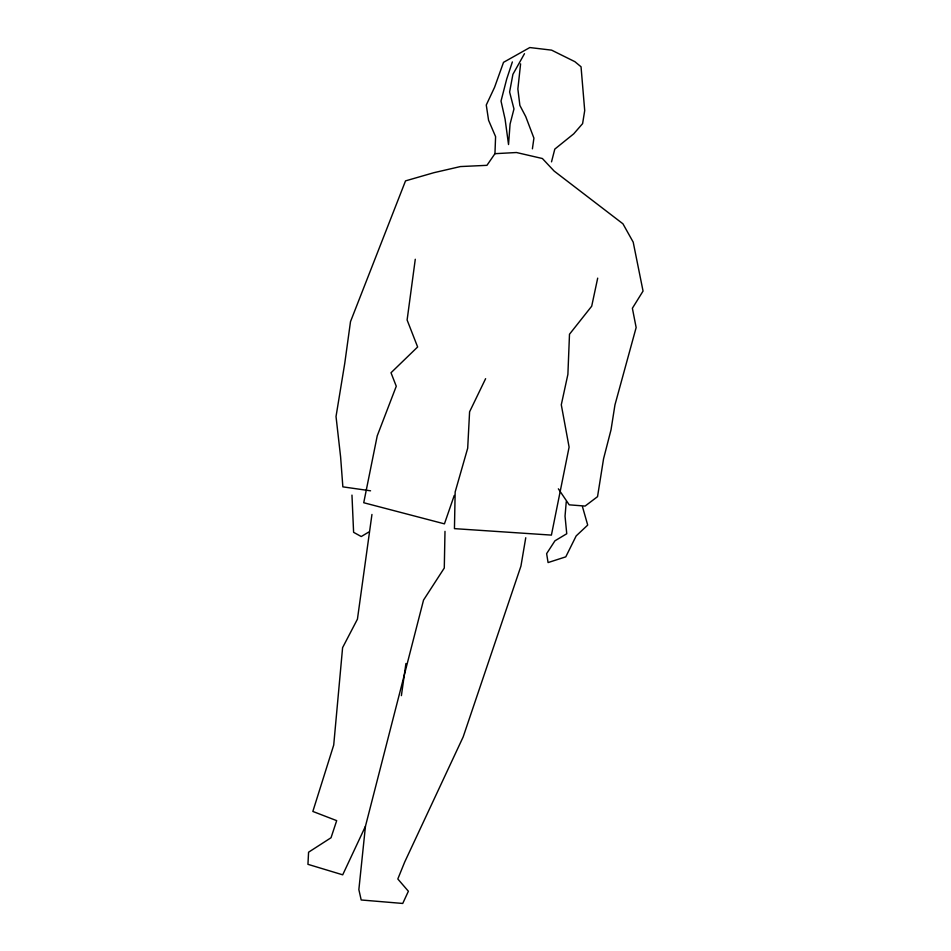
<?xml version="1.0" encoding="UTF-8"?>
<svg xmlns="http://www.w3.org/2000/svg" width="951" height="951" viewBox="0 0 951 951"><rect width="100%" height="100%" fill="white"/><g stroke="black" fill="none" stroke-linecap="round" stroke-linejoin="round"><path stroke-width="1.43" d="M444.997 531.359L444.283 568.032L423.54 600.069L365.446 826.3L358.86 889.613L361.19 899.979L402.737 903.45L408.383 891.253L397.815 878.986L404.65 862.141L463.161 736.93L520.934 566.118L525.748 537.755M370.557 490.811L342.859 486.853L340.601 456.872L336.024 416.514L344.761 363.282L350.503 321.64L405.53 180.88L433.858 172.702L460.403 166.568L486.948 165.331L494.948 153.682L495.59 136.635L488.576 120.278L486.27 105.014L494.579 87.29L503.519 62.338L529.802 47.55L551.604 50.141L574.856 61.66L581.037 66.772L584.71 110.589L582.606 123.618L573.726 133.841L554.802 149.105L551.521 161.848M566.261 501.7L565.037 516.155L566.748 533.737L554.932 540.822L546.635 553.637L548.073 562.564L565.786 556.846L576.175 535.912L587.706 525.083L582.464 506.681M520.601 63.836L517.867 88.99L519.876 105.418L525.737 116.593L533.915 138.133L532.405 148.832M415.278 259.266L407.111 320L417.632 346.984L391.004 372.756L396.27 386.249L377.226 435.867L363.734 502.734L444.438 523.858L454.257 495.435M371.948 514.455L357.433 619.16L342.598 647.643L333.718 745.049L312.843 811.441L336.69 820.642L331.031 837.748L308.576 852.203L307.946 864.328L342.705 874.825L365.446 826.3M401.393 695.633L405.922 663.525M597.692 278.132L591.7 306.21L569.494 334.229L567.89 374.373L561.292 404.781L569.102 447.101L551.414 535.104L454.447 528.637L455.16 491.964L467.69 448.206L469.592 411.807L485.616 378.676M512.363 61.934L506.705 79.04L501.022 101.056L505.088 119.184L508.535 144.54L510.081 124.022L513.968 108.961L509.605 91.997L512.91 74.333L524.476 53.684M368.643 532.108L361.261 536.542L353.606 532.322L351.965 495.102M494.948 153.682L516.464 152.517L542.391 158.52L554.136 171.061L622.941 223.806L633.2 242.136L643.054 291.077L632.379 308.255L636.148 327.548L614.952 404.912L611.029 429.793L603.564 458.762L597.537 496.66L585.115 506.063L569.209 504.838L558.356 488.814"/></g></svg>
